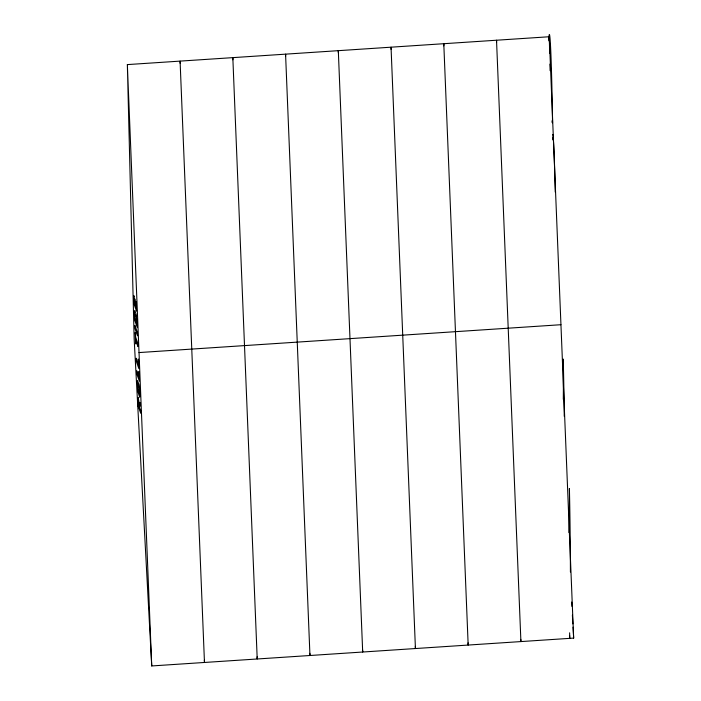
<?xml version="1.0" encoding="UTF-8"?>
<svg xmlns="http://www.w3.org/2000/svg" width="701" height="701" viewBox="0 0 701 701"><rect width="100%" height="100%" fill="white"/><g stroke="black" fill="none" stroke-linecap="round" stroke-linejoin="round"><path stroke-width="1.05" d="M569.633 632.81L569.711 638.357L569.676 635.579M127.345 64.597L549.269 36.741L573.655 638.094L151.731 665.95L134.154 338.96L127.345 64.597L151.731 665.95M139.026 352.568L560.94 324.712M571.674 602.036L571.911 606.409M572.393 615.145L572.875 623.89M573.05 627.167L573.655 638.094M520.79 639.391L520.913 641.573L496.527 40.22L496.58 42.41M468.049 642.87L468.172 645.06L443.786 43.707L443.838 45.889M415.307 646.357L415.43 648.539L391.044 47.186L391.105 49.377M362.575 649.836L362.689 652.026L338.311 50.674L338.364 52.855M309.833 653.314L309.956 655.505L285.57 54.152L285.622 56.334M257.092 656.802L257.214 658.984L232.828 57.631L232.881 59.822M204.35 660.281L204.473 662.471L180.087 61.118L180.139 63.3M549.269 36.741L549.672 53.136M549.943 64.071L550.11 70.626M548.857 37.521L548.927 40.798M549.006 36.11A105.474 2.261 89.4 0 1 552.537 122.815M552.738 137.799A105.474 2.261 89.4 0 1 552.765 139.937M552.029 120.817A56.273 1.209 89.4 0 1 552.125 122.535M552.747 134.417A105.474 2.261 89.4 0 1 553.326 139.254M553.466 141.251A105.474 2.261 89.4 0 1 555.236 192.056M568.94 532.558A58.42 1.253 89.4 0 0 569.405 488.492A102.469 2.199 89.4 0 1 570.421 572.007M563.306 399.325A56.273 1.209 89.4 0 0 563.236 359.061A106.228 2.278 89.4 0 1 564.252 416.333M139.928 394.637L139.657 397.204L137.711 391.009L137.457 380.45L139.14 385.015L139.928 394.637M137.519 384.595L137.843 389.073L139.455 393.708L139.245 388.275L137.711 383.911L137.519 384.595M137.931 398.475L138.158 406.116L140.691 413.187C142.224 410.882 137.431 406.852 140.393 405.844L140.253 402.453L139.21 403.215L138.132 397.423L137.931 398.475M134.461 311.638L134.671 320.155L137.203 327.236L136.301 314.994L134.855 310.525L134.461 311.638M138.272 401.033L139.14 405.949L138.272 401.033M134.776 314.32L134.802 317.614L136.818 323.249C136.713 320.839 136.423 314.889 134.776 314.32M133.961 296.243L133.672 295.436L134.022 304.041L136.555 311.121L136.196 302.359L135.915 301.579L136.143 307.108L135.267 304.672L134.776 298.889L134.978 303.866L134.171 301.623L133.961 296.243M137.422 332.511L134.89 325.439L135.021 328.708L137.554 335.779L137.422 332.511M135.459 333.334L135.17 332.528L135.608 343.183L135.898 343.989L135.74 340.3L137.992 346.574L137.86 343.306L135.608 337.041L135.459 333.334M138.526 359.815L138.246 359.026L138.465 364.511L136.213 358.237L136.344 361.506L138.886 368.577L138.526 359.815M139.035 372.397L138.754 371.6L138.973 377.094L136.721 370.811L136.861 374.08L139.394 381.16L139.035 372.397"/></g></svg>
